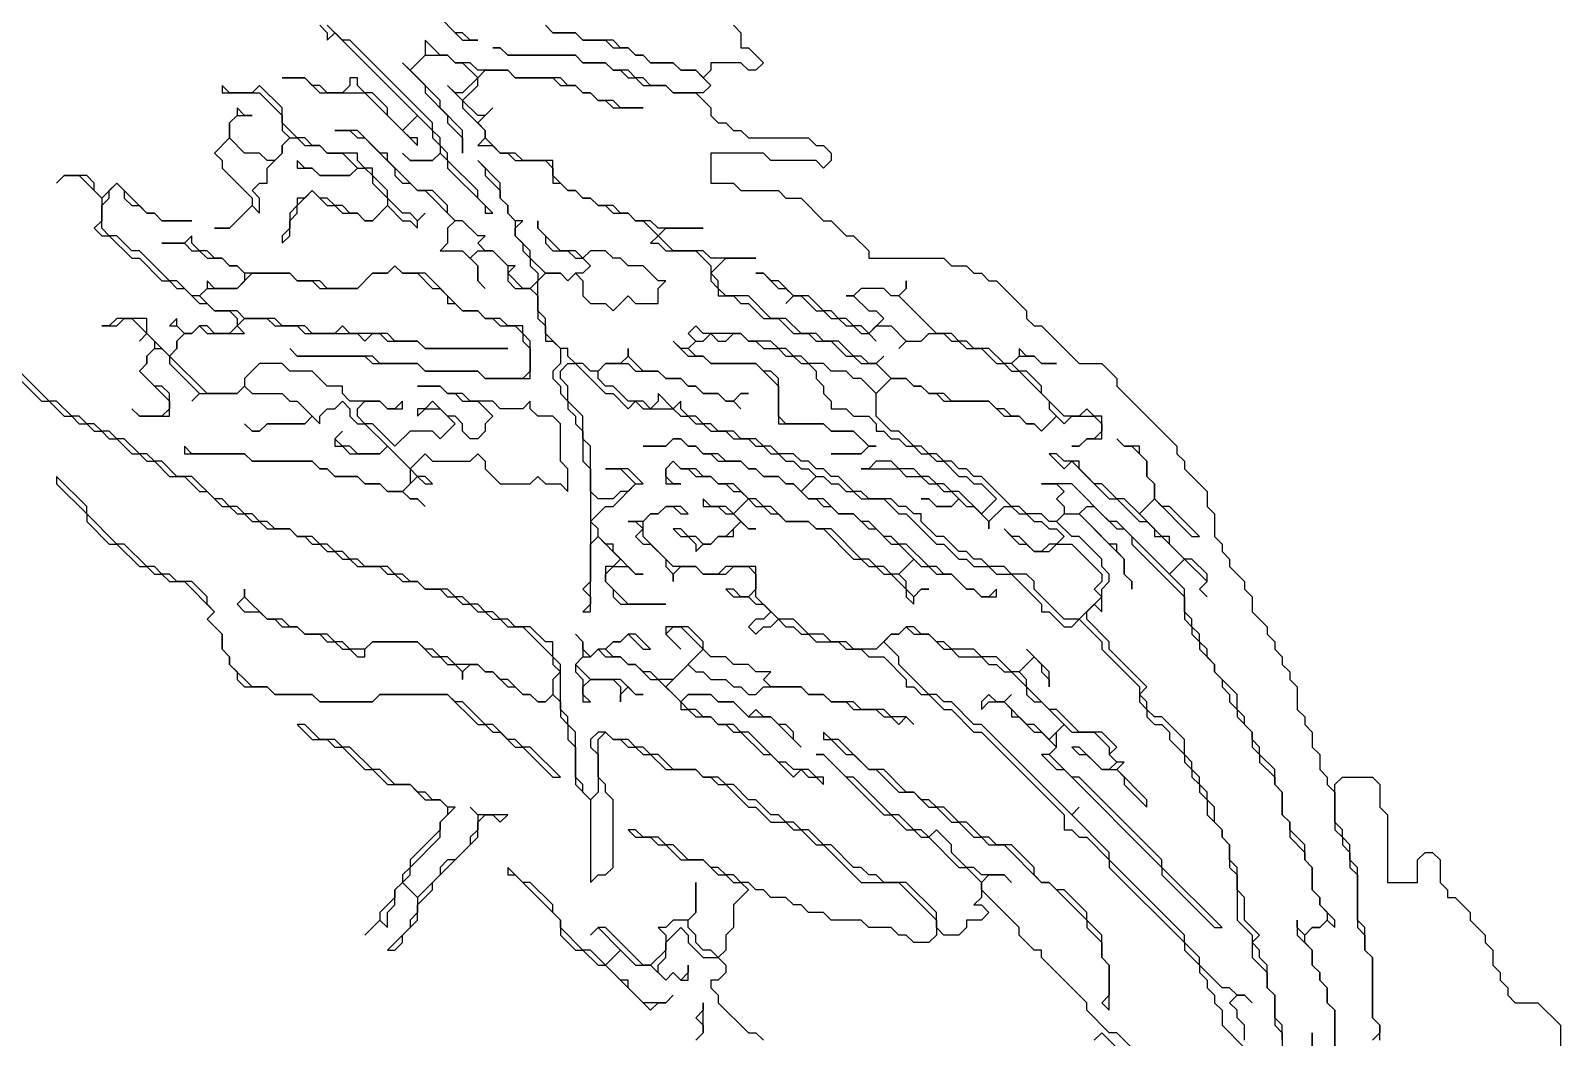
# Model space of a CAD drawing. Header units: metres. Extents: x 0 to 500, y 0 to 703.
# Drawn here: x 322.44 to 347.88, y 425.55 to 442.29 of the extents above; entities that cross this region are included whole.
import ezdxf

# ---------------------------------------------------------------- set-up
doc = ezdxf.new("R2010")
doc.units = ezdxf.units.M

msp = doc.modelspace()

# ---------------------------------------------------------------- linework, layer by layer
for points in [[(327.25, 442.375), (327.375, 442.25), (327.375, 442.125), (327.5, 442.25), (328.875, 440.875), (328.625, 440.625), (328.375, 440.875), (328.375, 441), (328.125, 441.25), (328, 441.25), (327.875, 441.375), (327.875, 441.5), (327.75, 441.5), (327.75, 441.375), (327.625, 441.25), (327.375, 441.25), (327.25, 441.375), (327.125, 441.375), (327, 441.5), (326.625, 441.5), (327, 441.5), (327.25, 441.25), (328, 441.25), (328.875, 440.375), (328.875, 440.5), (328.75, 440.5), (328.625, 440.625), (328.875, 440.875), (329.125, 440.625), (329.125, 440.5), (329.25, 440.375), (329.25, 440.25), (329.125, 440.125), (328.75, 440.125), (328.625, 440.25), (328.75, 440.125), (329.125, 440.125), (329.25, 440.25), (329.375, 440.125), (329.375, 440), (330, 439.375), (330, 439.25), (330.125, 439.25), (329.875, 439.5), (329.875, 439.625), (329.375, 440.125), (329.375, 440.25), (329.25, 440.375), (329.25, 440.5), (329.125, 440.625), (329.125, 440.75), (327.75, 442.125), (327.625, 442.125), (327.375, 442.375)], [(329.375, 442.375), (329.625, 442.125), (329.875, 442.125), (329.75, 442.125), (329.625, 442.25), (329.5, 442.25), (329.25, 442.5)], [(331, 442.375), (331.125, 442.25), (331.5, 442.25), (331.625, 442.125), (332, 442.125), (332.125, 442), (332.375, 442), (332.5, 441.875), (332.625, 441.875), (332.75, 441.75), (333.125, 441.75), (333.25, 441.625), (333.5, 441.625), (333.75, 441.375), (333.625, 441.25), (333.125, 441.25), (333, 441.375), (332.75, 441.375), (332.625, 441.5), (332.5, 441.5), (332.375, 441.625), (332.125, 441.625), (332, 441.75), (331.625, 441.75), (331.5, 441.875), (330.375, 441.875), (330.25, 442), (330.125, 442), (330.25, 442), (330.375, 441.875), (331.5, 441.875), (331.625, 441.75), (332, 441.75), (332.125, 441.625), (332.25, 441.625), (332.375, 441.5), (332.5, 441.5), (332.625, 441.375), (333, 441.375), (333.125, 441.25), (333.5, 441.25), (333.75, 441), (333.75, 440.875), (333.875, 440.75), (334, 440.75), (334.125, 440.625), (334.25, 440.625), (334.375, 440.5), (335.375, 440.5), (335.5, 440.375), (335.625, 440.375), (335.75, 440.25), (335.75, 440.125), (335.625, 440), (335.5, 440.125), (334.75, 440.125), (334.625, 440.25), (333.75, 440.25), (333.75, 439.75), (334.125, 439.75), (334.25, 439.625), (334.875, 439.625), (335, 439.5), (335.25, 439.5), (335.625, 439.125), (335.75, 439.125), (336, 438.875), (336.125, 438.875), (336.375, 438.625), (336.375, 438.5), (337.625, 438.5), (337.75, 438.375), (338, 438.375), (338.125, 438.25), (338.25, 438.25), (338.375, 438.125), (338.5, 438.125), (339, 437.625), (339, 437.5), (339.125, 437.375), (339.25, 437.375), (339.875, 436.75), (340.25, 436.75), (340.5, 436.5), (340.5, 436.375), (341.5, 435.375), (341.5, 435.25), (341.625, 435.125), (341.625, 435), (342, 434.625), (342, 434.375), (342.125, 434.25), (342.125, 433.875), (342.25, 433.75), (342.25, 433.625), (342.375, 433.5), (342.375, 433.375), (342.625, 433.125), (342.625, 433), (342.75, 432.875), (342.75, 432.625), (343, 432.375), (343, 432.25), (343.125, 432.125), (343.125, 432), (343.25, 431.875), (343.25, 431.75), (343.375, 431.625), (343.375, 431.5), (343.5, 431.375), (343.5, 431), (343.625, 430.875), (343.625, 430.75), (343.75, 430.625), (343.75, 430.375), (343.875, 430.25), (343.875, 430), (344, 429.875), (344, 429.75), (344.125, 429.625), (344.125, 429), (344.25, 428.875), (344.25, 428.75), (344.375, 428.625), (344.375, 428.375), (344.5, 428.25), (344.5, 427.375), (344.625, 427.25), (344.625, 427), (344.75, 426.875), (344.75, 425.875), (344.875, 425.75), (344.875, 425.625), (344.75, 425.5)], [(334.125, 442.375), (334.25, 442.25), (334.25, 442), (334.375, 442), (334.625, 441.75), (334.5, 441.625), (334.375, 441.625), (334.25, 441.75), (333.75, 441.75), (333.75, 441.625), (333.625, 441.5), (333.5, 441.625), (333.25, 441.625), (333.125, 441.75), (332.75, 441.75), (332.625, 441.875), (332.5, 441.875), (332.375, 442), (332.25, 442), (332.125, 442.125), (331.625, 442.125), (331.5, 442.25), (331.125, 442.25), (331, 442.375)], [(344.125, 423.25), (344.125, 426), (344, 426.125), (344, 426.375), (343.875, 426.5), (343.875, 426.625), (343.75, 426.75), (343.75, 427), (343.625, 427.125), (343.625, 427.25), (343.75, 427.375), (343.875, 427.375), (344, 427.5), (344.125, 427.375), (344.125, 427.5), (343.875, 427.75), (343.875, 427.875), (343.75, 428), (343.75, 428.375), (343.625, 428.5), (343.625, 428.75), (343.375, 429), (343.375, 429.125), (343.25, 429.25), (343.25, 429.625), (343.125, 429.75), (343.125, 430), (342.875, 430.25), (342.875, 430.375), (342.75, 430.5), (342.75, 430.625), (342.625, 430.75), (342.625, 430.875), (342.5, 431), (342.5, 431.25), (342.125, 431.625), (342.125, 431.75), (342, 431.875), (342, 432), (341.875, 432.125), (341.875, 432.25), (341.75, 432.375), (341.75, 432.5), (341.625, 432.625), (341.625, 433), (341.375, 433.25), (341.625, 433.5), (342, 433.125), (341.875, 433), (342, 432.875), (341.875, 433), (342, 433.125), (342, 433.25), (341.75, 433.5), (341.625, 433.5), (341.375, 433.75), (341.375, 433.875), (341.25, 433.875), (340.875, 434.25), (341.125, 434.5), (341.75, 433.875), (341.875, 433.875), (341.375, 434.375), (341.25, 434.375), (341.125, 434.5), (341.125, 434.75), (341, 434.875), (341, 435.125), (340.875, 435.25), (340.875, 435.375), (340.625, 435.375), (340.5, 435.5), (340.625, 435.375), (340.75, 435.375), (341, 435.125), (341, 434.875), (341.125, 434.75), (341.125, 434.5), (340.875, 434.25), (340.625, 434.5), (340.5, 434.5), (340.25, 434.75), (340.125, 434.75), (339.875, 435), (339.875, 435.125), (339.625, 435.125), (339.5, 435.25), (339.375, 435.25), (339.625, 435), (339.75, 435.125), (340.375, 434.5), (340.5, 434.5), (340.875, 434.125), (341, 434.125), (341.125, 434), (341.125, 433.875), (341.25, 433.875), (341.625, 433.5), (341.375, 433.25), (340.5, 434.125), (340.375, 434.125), (339.75, 434.75), (339.25, 434.75), (339.5, 434.75), (339.625, 434.625), (339.5, 434.5), (339.625, 434.375), (339.625, 434.25), (339.5, 434.125), (339.375, 434.125), (339.25, 434.25), (339, 434.25), (338.875, 434.375), (338.75, 434.375), (338.25, 434.875), (338.125, 434.875), (338, 435), (337.875, 435), (337.75, 435.125), (337.625, 435.125), (337.5, 435.25), (337.375, 435.25), (337.25, 435.375), (337.125, 435.375), (336.875, 435.625), (336.75, 435.625), (336.5, 435.875), (336.5, 436.25), (336.75, 436.5), (337, 436.5), (337.125, 436.375), (337.25, 436.375), (337.375, 436.25), (337.5, 436.25), (337.625, 436.125), (338.375, 436.125), (338.625, 435.875), (338.875, 435.875), (339, 435.75), (339.125, 435.75), (339.25, 435.625), (339.5, 435.875), (339.625, 435.75), (339.75, 435.875), (340.125, 435.875), (340.25, 435.75), (340.25, 435.625), (340.125, 435.5), (340, 435.5), (339.875, 435.375), (339.75, 435.375), (339.875, 435.375), (340, 435.5), (340.25, 435.5), (340.25, 435.875), (340.125, 435.875), (340, 436), (339.875, 435.875), (339.625, 435.875), (339.25, 436.25), (339.25, 436.375), (339, 436.625), (338.875, 436.625), (338.75, 436.75), (338.875, 436.875), (339.125, 436.875), (339.25, 436.75), (339.5, 436.75), (339.25, 436.75), (339.125, 436.875), (339, 436.875), (338.875, 437), (338.875, 436.875), (338.75, 436.75), (338.625, 436.75), (338.375, 437), (338.125, 437), (338, 437.125), (337.875, 437.125), (337.75, 437.25), (337.5, 437.25), (336.875, 437.875), (337, 438), (337, 438.125), (337, 438), (336.875, 437.875), (336.75, 437.875), (336.625, 438), (336.25, 438), (336.125, 437.875), (336, 437.875), (336.125, 437.875), (336.375, 437.625), (336.5, 437.625), (336.625, 437.5), (336.375, 437.25), (336.25, 437.375), (336.125, 437.375), (336, 437.5), (335.875, 437.5), (335.75, 437.625), (335.625, 437.625), (335.375, 437.875), (335.125, 437.875), (334.875, 438.125), (334.75, 438.125), (334.625, 438.25), (334.5, 438.25), (334.625, 438.25), (334.875, 438), (335, 438), (335.125, 437.875), (335, 437.75), (335.125, 437.875), (335.25, 437.875), (335.5, 437.625), (335.625, 437.625), (335.75, 437.5), (335.875, 437.5), (336, 437.375), (336.125, 437.375), (336.25, 437.25), (336.375, 437.25), (336.5, 437.125), (336.375, 437.25), (336.5, 437.375), (336.75, 437.375), (337, 437.125), (336.875, 437), (337, 437.125), (337.25, 437.125), (337.375, 437.25), (337.625, 437.25), (337.75, 437.125), (337.875, 437.125), (338, 437), (338.25, 437), (338.5, 436.75), (338.625, 436.75), (338.75, 436.625), (338.875, 436.625), (339.375, 436.125), (339.375, 436), (339.5, 435.875), (339.25, 435.625), (339.125, 435.75), (339, 435.75), (338.875, 435.875), (338.75, 435.875), (338.625, 436), (338.5, 436), (338.375, 436.125), (337.75, 436.125), (337.625, 436.25), (337.375, 436.25), (337.25, 436.375), (337.125, 436.375), (337, 436.5), (336.75, 436.5), (336.5, 436.75), (336.625, 436.875), (336.5, 436.75), (336.375, 436.75), (336.25, 436.875), (336.125, 436.875), (335.875, 437.125), (335.625, 437.125), (335.5, 437.25), (335.25, 437.25), (335, 437.5), (334.75, 437.5), (334.375, 437.875), (334, 437.875), (333.875, 438), (333.875, 438.125), (333.75, 438.25), (334, 438.5), (334.5, 438.5), (333.75, 438.5), (333.625, 438.625), (333.125, 438.625), (332.875, 438.875), (333, 439), (333.625, 439), (332.875, 439), (332.75, 439.125), (332.5, 439.125), (332.375, 439.25), (332.25, 439.25), (332.125, 439.375), (331.875, 439.375), (331.75, 439.5), (331.625, 439.5), (331.5, 439.625), (331.375, 439.625), (331.125, 439.875), (331.125, 440.125), (330.625, 440.125), (330.5, 440.25), (330.25, 440.25), (330, 440.5), (330, 440.625), (329.875, 440.75), (330.125, 441), (330, 440.875), (329.875, 440.875), (329.625, 441.125), (329.875, 441.375), (329.875, 441.5), (330, 441.625), (330.375, 441.625), (330.5, 441.5), (331.125, 441.5), (331.25, 441.375), (331.5, 441.375), (331.625, 441.25), (331.75, 441.25), (331.875, 441.125), (332, 441.125), (332.125, 441), (332.625, 441), (332.25, 441), (332.125, 441.125), (331.875, 441.125), (331.75, 441.25), (331.625, 441.25), (331.5, 441.375), (331.375, 441.375), (331.25, 441.5), (330.5, 441.5), (330.375, 441.625), (329.875, 441.625), (329.75, 441.75), (329.5, 441.75), (329.375, 441.875), (329.25, 441.875), (329, 442.125), (329, 441.875), (328.75, 441.625), (328.625, 441.75), (329, 441.375), (329, 441.25), (329.375, 440.875), (329.375, 440.75), (329.625, 440.5), (329.625, 440.25), (329.625, 440.625), (329.25, 441), (329.25, 441.125), (328.75, 441.625), (329, 441.875), (329.375, 441.875), (329.5, 441.75), (329.625, 441.75), (329.875, 441.5), (329.625, 441.25), (329.5, 441.25), (329.375, 441.375), (329.625, 441.125), (329.625, 441), (330, 440.625), (330, 440.5), (329.875, 440.375), (330.125, 440.375), (330.25, 440.25), (330.375, 440.25), (330.5, 440.125), (331, 440.125), (331.125, 440), (331.125, 439.75), (331.25, 439.75), (331.375, 439.625), (331.5, 439.625), (331.625, 439.5), (331.75, 439.5), (331.875, 439.375), (332, 439.375), (332.125, 439.25), (332.375, 439.25), (332.5, 439.125), (332.625, 439.125), (332.875, 438.875), (332.75, 438.75), (332.875, 438.75), (333, 438.625), (333.5, 438.625), (333.75, 438.375), (333.75, 438.125), (333.875, 438), (333.875, 437.875), (334.125, 437.875), (334.25, 437.75), (334.375, 437.75), (334.625, 437.5), (334.875, 437.5), (335.125, 437.25), (335.375, 437.25), (335.5, 437.125), (335.75, 437.125), (336, 436.875), (336.125, 436.875), (336.25, 436.75), (336.5, 436.75), (336.75, 436.5), (336.5, 436.25), (336.25, 436.5), (336.125, 436.5), (336, 436.625), (335.75, 436.625), (335.625, 436.75), (335.375, 436.75), (335.25, 436.875), (335.125, 436.875), (335, 437), (334.875, 437), (334.75, 437.125), (334.375, 437.125), (334.25, 437.25), (333.625, 437.25), (333.5, 437.375), (333.375, 437.25), (333.5, 437.125), (333.375, 437), (333.25, 437), (333.125, 437.125), (333.375, 436.875), (333.625, 436.875), (333.75, 436.75), (334.5, 436.75), (334.875, 436.375), (334.875, 435.75), (335.625, 435.75), (335.75, 435.625), (336.125, 435.625), (336.375, 435.375), (336.25, 435.25), (335.75, 435.25), (336.25, 435.25), (336.375, 435.375), (336.5, 435.375), (336.375, 435.375), (336.125, 435.625), (335.75, 435.625), (335.625, 435.75), (335, 435.75), (334.875, 435.875), (334.875, 436.5), (334.75, 436.625), (334.625, 436.625), (334.5, 436.75), (333.75, 436.75), (333.625, 436.875), (333.5, 436.875), (333.375, 437), (333.5, 437.125), (333.625, 437.125), (333.75, 437.25), (333.875, 437.125), (334, 437.125), (334.125, 437.25), (334.25, 437.25), (334.375, 437.125), (334.5, 437.125), (334.625, 437), (334.875, 437), (335, 436.875), (335.125, 436.875), (335.25, 436.75), (335.375, 436.75), (335.5, 436.625), (335.5, 436.5), (335.625, 436.375), (335.625, 436.25), (335.75, 436.125), (335.75, 436), (336, 436), (336.125, 435.875), (336.375, 435.875), (336.5, 435.75), (336.5, 435.625), (336.625, 435.625), (336.75, 435.5), (336.875, 435.5), (337, 435.375), (337.125, 435.375), (337.25, 435.25), (337.375, 435.25), (337.5, 435.125), (337.625, 435.125), (337.875, 434.875), (338, 434.875), (338.125, 434.75), (338.25, 434.75), (338.5, 434.5), (338.25, 434.25), (337.875, 434.625), (337.75, 434.625), (337.625, 434.75), (337.5, 434.75), (337.375, 434.875), (337.25, 434.875), (337.125, 435), (336.875, 435), (336.75, 435.125), (336.5, 435.125), (336.375, 435), (336.25, 435), (336.875, 435), (337, 434.875), (337.25, 434.875), (337.375, 434.75), (337.5, 434.75), (337.625, 434.625), (337.75, 434.625), (337.875, 434.5), (337.75, 434.375), (337.5, 434.375), (337.375, 434.5), (337.25, 434.5), (337.375, 434.5), (337.5, 434.375), (337.75, 434.375), (337.875, 434.5), (338, 434.375), (338.125, 434.375), (338.375, 434.125), (338.375, 434), (338.375, 434.125), (338.625, 434.375), (338.75, 434.375), (338.875, 434.25), (339, 434.25), (339.125, 434.125), (339.25, 434.125), (339.375, 434), (339.5, 434), (339.625, 433.875), (339.5, 433.75), (339.375, 433.75), (339.25, 433.625), (339.125, 433.625), (338.875, 433.875), (338.75, 433.875), (338.625, 434), (338.875, 433.75), (339, 433.75), (339.125, 433.625), (339.375, 433.625), (339.5, 433.75), (339.75, 433.75), (340.25, 433.25), (340.25, 433.125), (340.125, 433), (340.25, 432.875), (339.875, 432.5), (339.625, 432.5), (339.125, 433), (339.125, 433.125), (339, 433.25), (338.75, 433.25), (338.625, 433.375), (338.375, 433.375), (338.25, 433.5), (338.125, 433.5), (338, 433.625), (337.875, 433.625), (337.625, 433.875), (337.5, 433.875), (337.25, 434.125), (337.25, 434.25), (337.125, 434.25), (337, 434.375), (336.875, 434.375), (336.75, 434.5), (336.375, 434.5), (336.25, 434.625), (336.125, 434.625), (335.875, 434.875), (335.75, 434.875), (335.625, 435), (335.5, 435), (335.375, 435.125), (335.25, 435.125), (335.125, 435.25), (334.875, 435.25), (334.75, 435.375), (334.625, 435.375), (334.5, 435.5), (334.25, 435.5), (334.125, 435.625), (333.875, 435.625), (333.75, 435.75), (333.625, 435.75), (333.5, 435.875), (333.375, 435.875), (333.25, 436), (333.25, 436.125), (333.125, 436), (332.875, 436.25), (332.875, 436.125), (332.75, 436), (332.625, 436.125), (332.375, 436.125), (332.125, 436.375), (332, 436.375), (331.875, 436.5), (331.875, 436.625), (332, 436.75), (332.375, 436.75), (332.5, 436.625), (332.875, 436.625), (333, 436.5), (333.25, 436.5), (333.375, 436.375), (333.5, 436.375), (333.625, 436.25), (333.875, 436.25), (334, 436.125), (334.125, 436.125), (334.25, 436), (334.125, 436.125), (334.25, 436.25), (334.375, 436.25), (334.25, 436.25), (334.125, 436.125), (334, 436.125), (333.875, 436.25), (333.625, 436.25), (333.5, 436.375), (333.375, 436.375), (333.25, 436.5), (333, 436.5), (332.875, 436.625), (332.625, 436.625), (332.375, 436.875), (332.375, 437), (332.375, 436.875), (332.25, 436.75), (332, 436.75), (331.875, 436.625), (331.75, 436.625), (331.625, 436.75), (331.5, 436.75), (331.375, 436.875), (331.375, 437), (331.25, 437), (331, 437.25), (331, 437.5), (330.875, 437.625), (330.875, 438.125), (331, 438.25), (331.25, 438.25), (331.375, 438.125), (331.5, 438.25), (331.625, 438.125), (331.625, 437.875), (331.75, 437.75), (332, 437.75), (332.125, 437.625), (332.375, 437.875), (332.5, 437.75), (332.875, 437.75), (332.875, 438), (333, 438.125), (332.875, 438.125), (332.625, 438.375), (332.375, 438.375), (332.25, 438.5), (332.125, 438.5), (332, 438.625), (331.75, 438.625), (331.625, 438.5), (331.5, 438.625), (331.25, 438.625), (330.875, 439), (330.875, 439.125), (330.875, 439), (331, 438.875), (331, 438.75), (331.125, 438.625), (331.375, 438.625), (331.5, 438.5), (331.625, 438.5), (331.75, 438.375), (331.625, 438.25), (331.5, 438.25), (331.375, 438.125), (331.25, 438.25), (331, 438.25), (330.75, 438.5), (330.75, 438.625), (330.5, 438.875), (330.5, 439), (330.625, 439.125), (330.5, 439.125), (330.375, 439.25), (330.375, 439.375), (330.25, 439.5), (330.25, 439.75), (329.875, 440.125), (330, 440), (330, 439.875), (330.25, 439.625), (330.25, 439.5), (330.375, 439.375), (330.375, 439.25), (330.5, 439.125), (330.5, 438.875), (330.625, 438.75), (330.625, 438.625), (330.75, 438.5), (330.75, 438.375), (330.875, 438.25), (330.875, 438.125), (330.75, 438), (330.625, 438), (330.375, 438.25), (330.5, 438.375), (330.375, 438.375), (330.125, 438.625), (330, 438.625), (329.875, 438.75), (330, 438.875), (329.875, 438.875), (329.625, 439.125), (329.5, 439.125), (329.375, 439.25), (329.375, 439.375), (329.125, 439.625), (328.875, 439.625), (328.375, 440.125), (328.375, 440.25), (328.25, 440.25), (327.875, 440.625), (327.5, 440.625), (327.75, 440.625), (327.875, 440.5), (328, 440.5), (328.5, 440), (328.5, 439.875), (328.625, 439.75), (328.75, 439.75), (328.875, 439.625), (329, 439.625), (329.5, 439.125), (329.375, 439), (329.375, 438.75), (329.25, 438.625), (329.625, 438.625), (329.875, 438.375), (329.875, 438.125), (330, 438), (329.875, 438.125), (329.875, 438.375), (329.75, 438.5), (329.875, 438.625), (330.125, 438.625), (330.375, 438.375), (330.375, 438.125), (330.5, 438), (330.75, 438), (330.875, 437.875), (330.875, 437.5), (331, 437.375), (331, 437.125), (331.125, 437.125), (331.25, 437), (331.25, 436.75), (331.125, 436.625), (331.125, 436.5), (331.25, 436.375), (331.25, 436.25), (331.375, 436.125), (331.375, 436), (331.5, 435.875), (331.5, 435.75), (331.625, 435.625), (331.625, 435.125), (331.75, 435), (331.75, 433.125), (331.625, 433), (331.75, 432.875), (331.75, 432.75), (331.625, 432.625), (331.75, 432.625), (331.75, 433.75), (331.875, 433.875), (332.25, 433.5), (332.125, 433.375), (332, 433.375), (332, 433.125), (332.125, 433), (332.125, 432.875), (332.25, 432.75), (333, 432.75), (332.375, 432.75), (332, 433.125), (332, 433.25), (332.125, 433.375), (332.375, 433.375), (332.5, 433.25), (332.625, 433.25), (332.5, 433.25), (332.125, 433.625), (332.125, 433.75), (332, 433.75), (331.875, 433.875), (331.875, 434), (331.75, 434.125), (332, 434.375), (332.125, 434.375), (332.5, 434.75), (332.625, 434.75), (332.375, 435), (332, 435), (332.25, 435), (332.5, 434.75), (332.375, 434.625), (332.25, 434.625), (332.125, 434.5), (331.875, 434.5), (331.75, 434.625), (331.75, 435.375), (331.625, 435.5), (331.625, 435.875), (331.375, 436.125), (331.375, 436.375), (331.25, 436.5), (331.25, 436.625), (331.375, 436.75), (331.5, 436.75), (332, 436.25), (332.125, 436.25), (332.375, 436), (332.5, 436.125), (332.625, 436), (333.125, 436), (333.25, 435.875), (333.375, 435.875), (333.5, 435.75), (333.625, 435.75), (333.75, 435.625), (334, 435.625), (334.125, 435.5), (334.375, 435.5), (334.5, 435.375), (334.625, 435.375), (334.75, 435.25), (334.875, 435.25), (335, 435.125), (335.125, 435.125), (335.25, 435), (335.375, 435), (335.5, 434.875), (335.25, 434.625), (335.125, 434.75), (335, 434.75), (334.875, 434.875), (334.625, 434.875), (334.5, 435), (334.375, 435), (334.25, 435.125), (334, 435.125), (333.875, 435.25), (333.625, 435.25), (333.5, 435.375), (333.375, 435.375), (333.25, 435.5), (333.125, 435.5), (333, 435.375), (332.625, 435.375), (333, 435.375), (333.125, 435.5), (333.25, 435.5), (333.375, 435.375), (333.5, 435.375), (333.625, 435.25), (333.75, 435.25), (333.875, 435.125), (334.25, 435.125), (334.375, 435), (334.5, 435), (334.625, 434.875), (334.875, 434.875), (335, 434.75), (335.125, 434.75), (335.375, 434.5), (335.5, 434.5), (335.625, 434.375), (335.75, 434.375), (335.875, 434.25), (336.125, 434.25), (336.375, 434), (336.5, 434), (336.75, 433.75), (336.875, 433.75), (337.125, 433.5), (336.875, 433.25), (336.75, 433.25), (336.625, 433.375), (336.5, 433.375), (336.375, 433.5), (336.25, 433.5), (335.75, 434), (335.5, 434), (335.375, 434.125), (335, 434.125), (334.75, 434.375), (334.625, 434.375), (334.5, 434.5), (334.375, 434.5), (334.125, 434.75), (333.875, 434.75), (333.75, 434.875), (333.625, 434.875), (333.5, 435), (333.25, 435), (333.125, 435.125), (333, 435), (333, 434.75), (333.25, 434.75), (333.125, 434.75), (333, 434.875), (333, 435), (333.125, 435.125), (333.25, 435), (333.375, 435), (333.5, 434.875), (333.75, 434.875), (333.875, 434.75), (334, 434.75), (334.125, 434.625), (334.25, 434.625), (334.375, 434.5), (334.125, 434.25), (334, 434.375), (333.75, 434.375), (333.625, 434.5), (333.625, 434.375), (333.875, 434.375), (334, 434.25), (334.125, 434.25), (334.25, 434.125), (334, 433.875), (333.875, 433.875), (333.75, 433.75), (333.625, 433.75), (333.5, 433.875), (333.375, 433.875), (333.25, 434), (333.125, 434), (333.25, 433.875), (333.375, 433.875), (333.5, 433.75), (333.5, 433.625), (333.625, 433.75), (333.75, 433.75), (333.875, 433.875), (334.125, 433.875), (334.125, 434), (334.25, 434.125), (334.375, 434), (334.5, 434), (334.375, 434), (334.125, 434.25), (334.375, 434.5), (334.5, 434.375), (334.625, 434.375), (334.75, 434.25), (334.875, 434.25), (335, 434.125), (335.375, 434.125), (335.5, 434), (335.625, 434), (336.125, 433.5), (336.25, 433.5), (336.375, 433.375), (336.5, 433.375), (336.625, 433.25), (336.75, 433.25), (337, 433), (337, 432.875), (337.125, 432.75), (337.125, 432.875), (337.25, 433), (337.375, 433), (337.25, 433), (337.125, 432.875), (337, 433), (337, 433.125), (336.875, 433.25), (337.125, 433.5), (337.25, 433.375), (337.375, 433.375), (337.5, 433.25), (337.75, 433.25), (338, 433), (338.125, 433), (338.25, 432.875), (338.5, 432.875), (338.5, 433), (338.375, 432.875), (338.25, 432.875), (338.125, 433), (338, 433), (337.75, 433.25), (337.625, 433.25), (337.5, 433.375), (337.375, 433.375), (337, 433.75), (336.875, 433.75), (336.75, 433.875), (336.625, 433.875), (336.375, 434.125), (336.25, 434.125), (336.125, 434.25), (335.875, 434.25), (335.625, 434.5), (335.375, 434.5), (335.25, 434.625), (335.5, 434.875), (335.625, 434.875), (335.75, 434.75), (335.875, 434.75), (336, 434.625), (336.125, 434.625), (336.25, 434.5), (336.625, 434.5), (336.875, 434.25), (337, 434.25), (337.5, 433.75), (337.625, 433.75), (337.875, 433.5), (338, 433.5), (338.125, 433.375), (338.375, 433.375), (338.5, 433.25), (338.75, 433.25), (339.25, 432.75), (339.25, 432.625), (339.375, 432.625), (339.625, 432.375), (339.75, 432.375), (339.875, 432.5), (340.25, 432.125), (340.25, 432), (340.875, 431.375), (340.875, 431.125), (341, 431), (341, 430.875), (341.125, 430.75), (341.25, 430.75), (341.375, 430.625), (341.375, 430.5), (341.625, 430.25), (341.625, 430.125), (341.75, 430), (341.75, 429.875), (341.875, 429.75), (341.875, 429.625), (342, 429.5), (342, 429.25), (342.25, 429), (342.25, 428.875), (342.375, 428.75), (342.375, 428.375), (342.5, 428.25), (342.5, 427.5), (342.75, 427.25), (342.75, 426.875), (343, 426.625), (343, 426.375), (343.125, 426.25), (343.125, 425.75), (343.25, 425.625), (343.25, 424.25)], [(340.75, 425.375), (340.5, 425.625), (340.375, 425.625), (340, 426), (340, 426.125), (339.25, 426.875), (339.25, 427), (339.125, 427), (338.875, 427.25), (338.875, 427.375), (338.25, 428), (338.25, 428.125), (338.375, 428.25), (338.625, 428.25), (338.75, 428.125), (338.625, 428.25), (338.25, 428.25), (338.125, 428.375), (338, 428.375), (337.75, 428.625), (337.75, 428.75), (337.5, 429), (337.375, 428.875), (337.25, 429), (337.125, 429), (336.875, 429.25), (336.75, 429.25), (336.125, 429.875), (336, 429.875), (335.625, 430.25), (335.5, 430.25), (335.625, 430.25), (336.625, 429.25), (336.75, 429.25), (337, 429), (337.125, 429), (337.25, 428.875), (337.375, 428.875), (337.875, 428.375), (338, 428.375), (338.25, 428.125), (338.25, 427.875), (338.125, 427.75), (338.25, 427.75), (338.375, 427.625), (338.25, 427.5), (338, 427.5), (338, 427.375), (337.875, 427.25), (337.625, 427.25), (337.5, 427.375), (337.5, 427.625), (337, 428.125), (336.625, 428.125), (336.5, 428.25), (336.375, 428.25), (336.25, 428.375), (336.125, 428.375), (335.75, 428.75), (335.625, 428.75), (335.375, 429), (335.25, 429), (335.125, 429.125), (335, 429.125), (334.875, 429.25), (334.75, 429.25), (334.5, 429.5), (334.375, 429.5), (334.125, 429.75), (334, 429.75), (333.875, 429.875), (333.625, 429.875), (333.5, 430), (333.125, 430), (332.875, 430.25), (332.75, 430.25), (332.625, 430.375), (332.5, 430.375), (332.375, 430.5), (332.125, 430.5), (332, 430.625), (331.875, 430.625), (331.75, 430.5), (331.75, 430.375), (331.875, 430.25), (331.875, 429.625), (331.75, 429.5), (331.625, 429.625), (331.625, 429.75), (331.5, 429.875), (331.5, 430.625), (331.375, 430.75), (331.375, 430.875), (331.25, 431), (331.25, 431.75), (331.125, 431.875), (331.125, 432.125), (331, 432.125), (330.75, 432.375), (330.5, 432.375), (330.375, 432.5), (330.25, 432.5), (330.125, 432.625), (330, 432.625), (329.875, 432.75), (329.75, 432.75), (329.625, 432.875), (329.5, 432.875), (329.375, 433), (329, 433), (328.875, 433.125), (328.75, 433.125), (328.625, 433.25), (328.5, 433.25), (328.375, 433.375), (328, 433.375), (327.875, 433.5), (327.75, 433.5), (327.625, 433.625), (327.5, 433.625), (327.375, 433.75), (327.25, 433.75), (327.125, 433.875), (326.875, 433.875), (326.75, 434), (326.5, 434), (326.375, 434.125), (326.25, 434.125), (326.125, 434.25), (326, 434.25), (325.875, 434.375), (325.75, 434.375), (325.625, 434.5), (325.5, 434.5), (325.125, 434.875), (324.875, 434.875), (324.625, 435.125), (324.5, 435.125), (324.375, 435.25), (324.25, 435.25), (324, 435.5), (323.875, 435.5), (323.75, 435.625), (323.625, 435.625), (323.5, 435.75), (323.375, 435.75), (323.25, 435.875), (323.125, 435.875), (322.875, 436.125), (322.75, 436.125), (321.5, 437.375)], [(321.5, 437.25), (322.625, 436.125), (322.75, 436.125), (323, 435.875), (323.125, 435.875), (323.25, 435.75), (323.375, 435.75), (323.5, 435.625), (323.625, 435.625), (323.75, 435.5), (323.875, 435.5), (324.125, 435.25), (324.25, 435.25), (324.375, 435.125), (324.5, 435.125), (324.75, 434.875), (325, 434.875), (325.25, 434.625), (325.375, 434.625), (325.625, 434.375), (325.75, 434.375), (325.875, 434.25), (326, 434.25), (326.125, 434.125), (326.25, 434.125), (326.375, 434), (326.75, 434), (326.875, 433.875), (327, 433.875), (327.125, 433.75), (327.25, 433.75), (327.375, 433.625), (327.5, 433.625), (327.625, 433.5), (327.75, 433.5), (327.875, 433.375), (328.25, 433.375), (328.375, 433.25), (328.5, 433.25), (328.625, 433.125), (328.875, 433.125), (329, 433), (329.25, 433), (329.375, 432.875), (329.5, 432.875), (329.625, 432.75), (329.75, 432.75), (329.875, 432.625), (330, 432.625), (330.125, 432.5), (330.25, 432.5), (330.375, 432.375), (330.625, 432.375), (331.125, 431.875), (331.125, 431.75), (331.25, 431.625), (331.125, 431.5), (331.125, 431.25), (331, 431.125), (330.875, 431.125), (330.75, 431.25), (330.625, 431.25), (330.375, 431.5), (330.25, 431.5), (330.125, 431.625), (330, 431.625), (329.875, 431.75), (329.5, 431.75), (329.375, 431.875), (329.25, 431.875), (329.125, 432), (329, 432), (328.875, 432.125), (328.125, 432.125), (328, 432), (327.75, 432), (327.625, 432.125), (327.5, 432.125), (327.375, 432.25), (327, 432.25), (326.875, 432.375), (326.75, 432.375), (326.625, 432.5), (326.375, 432.5), (326, 432.875), (326, 433), (326, 432.875), (325.875, 432.75), (326, 432.625), (326.25, 432.625), (326.375, 432.5), (326.5, 432.5), (326.625, 432.375), (326.875, 432.375), (327, 432.25), (327.25, 432.25), (327.375, 432.125), (327.5, 432.125), (327.625, 432), (327.75, 432), (327.875, 431.875), (328, 431.875), (328, 432), (328.125, 432.125), (328.875, 432.125), (329.125, 431.875), (329.25, 431.875), (329.375, 431.75), (329.5, 431.75), (329.625, 431.625), (329.625, 431.5), (329.625, 431.625), (329.75, 431.75), (329.875, 431.75), (330, 431.625), (330.125, 431.625), (330.375, 431.375), (330.5, 431.375), (330.625, 431.25), (330.75, 431.25), (330.875, 431.125), (331, 431.125), (331.125, 431.25), (331.25, 431.125), (331.25, 430.875), (331.375, 430.75), (331.375, 430.5), (331.5, 430.375), (331.5, 429.75), (331.75, 429.5), (331.75, 428.125), (331.875, 428.25), (332, 428.25), (332.125, 428.375), (332.125, 429.5), (332, 429.625), (332, 429.75), (331.875, 429.875), (331.875, 430.5), (332, 430.625), (332.125, 430.5), (332.25, 430.5), (332.375, 430.375), (332.5, 430.375), (332.625, 430.25), (332.75, 430.25), (333, 430), (333.5, 430), (333.625, 429.875), (333.75, 429.875), (333.875, 429.75), (334, 429.75), (334.375, 429.375), (334.5, 429.375), (334.75, 429.125), (335, 429.125), (335.125, 429), (335.25, 429), (335.5, 428.75), (335.625, 428.75), (336.25, 428.125), (336.875, 428.125), (337.5, 427.5), (337.5, 427.25), (337.375, 427.125), (337.125, 427.125), (337, 427.25), (336.875, 427.25), (336.75, 427.375), (336.375, 427.375), (336.25, 427.5), (335.75, 427.5), (335.625, 427.625), (335.375, 427.625), (335.25, 427.75), (335.125, 427.75), (335, 427.875), (334.75, 427.875), (334.625, 428), (334.5, 428), (334.375, 428.125), (334.25, 428.125), (334.125, 428.25), (334, 428.25), (333.875, 428.375), (333.75, 428.375), (333.625, 428.5), (333.375, 428.5), (333.125, 428.75), (333, 428.75), (332.875, 428.875), (332.625, 428.875), (332.5, 429), (332.375, 429), (332.5, 428.875), (332.75, 428.875), (332.875, 428.75), (333, 428.75), (333.25, 428.5), (333.625, 428.5), (333.875, 428.25), (334, 428.25), (334.125, 428.125), (334.25, 428.125), (334.375, 428), (334.125, 427.75), (334.125, 427.375), (334, 427.25), (334, 427), (333.875, 426.875), (333.75, 427), (333.625, 427), (333.5, 427.125), (333.5, 427.25), (333.375, 427.375), (333.375, 427.5), (333.5, 427.625), (333.5, 428.125), (333.5, 427.625), (333.375, 427.5), (333.125, 427.5), (333, 427.375), (332.875, 427.375), (333, 427.25), (333, 427), (332.75, 426.75), (332.625, 426.75), (332, 427.375), (331.875, 427.375), (331.75, 427.25), (331.875, 427.375), (332.25, 427), (332, 426.75), (331.75, 427), (331.625, 427), (331.25, 427.375), (331.25, 427.5), (331.125, 427.625), (331.125, 427.75), (330.75, 428.125), (330.625, 428.125), (330.375, 428.375), (330.375, 428.25), (330.5, 428.25), (331.25, 427.5), (331.25, 427.25), (331.5, 427), (331.625, 427), (331.875, 426.75), (332, 426.75), (332.75, 426), (332.875, 426.125), (333, 426.125), (333.125, 426.25), (333, 426.125), (332.625, 426.125), (332.375, 426.375), (332.375, 426.5), (332.25, 426.5), (332, 426.75), (332.25, 427), (332.5, 426.75), (332.75, 426.75), (333, 426.5), (333.125, 426.625), (333.25, 426.5), (333.375, 426.5), (333.375, 426.75), (333.375, 426.625), (333.25, 426.5), (333.125, 426.625), (333, 426.5), (332.875, 426.625), (332.875, 426.75), (333, 426.875), (333, 427.125), (333.25, 427.375), (333.375, 427.25), (333.375, 427.125), (333.625, 426.875), (333.875, 426.875), (334, 426.75), (334, 426.625), (333.875, 426.5), (333.75, 426.5), (333.75, 426.375), (333.875, 426.25), (333.875, 426.125), (334.375, 425.625), (334.5, 425.625), (334.625, 425.5)], [(342.625, 425.5), (342.625, 425.75), (342.5, 425.875), (342.5, 426), (342.375, 426.125), (342.5, 426.25), (342.625, 426.25), (342.75, 426.125), (342.625, 426.25), (342.5, 426.25), (342.375, 426.375), (342.25, 426.375), (341.875, 426.75), (341.875, 426.875), (341.625, 427.125), (341.625, 427.25), (340.375, 428.5), (340.375, 428.625), (339.75, 429.25), (339.875, 429.375), (339.75, 429.25), (338.25, 430.75), (338.125, 430.75), (337.75, 431.125), (337.625, 431.125), (337.5, 431.25), (337.375, 431.25), (336.875, 431.75), (336.875, 431.875), (336.625, 432.125), (336.75, 432.25), (336.875, 432.25), (337, 432.375), (337.125, 432.25), (337.375, 432.25), (337.625, 432), (337.75, 432), (337.875, 431.875), (338.25, 431.875), (338.375, 431.75), (338.5, 431.75), (338.625, 431.625), (338.75, 431.625), (339, 431.375), (339, 431.25), (339.125, 431.125), (339.25, 431.125), (339.625, 430.75), (339.375, 430.5), (339.125, 430.75), (339, 430.75), (338.625, 431.125), (338.75, 431.25), (338.625, 431.125), (338.5, 431.125), (338.375, 431.25), (338.25, 431.125), (338.25, 431), (338.375, 431.125), (338.625, 431.125), (338.75, 431), (338.75, 430.875), (338.875, 430.875), (339.125, 430.625), (339.25, 430.625), (339.5, 430.375), (339.375, 430.25), (339.25, 430.25), (339.5, 430), (339.625, 430), (341.25, 428.375), (341.25, 428.25), (342.125, 427.375), (342.25, 427.375), (341.25, 428.375), (341.25, 428.5), (339.875, 429.875), (339.75, 429.875), (339.375, 430.25), (339.5, 430.375), (339.5, 430.625), (339.625, 430.75), (339.75, 430.625), (340.125, 430.625), (340.375, 430.375), (340.375, 430.25), (340.5, 430.125), (340.375, 430), (340.25, 430), (339.875, 430.375), (339.75, 430.375), (339.875, 430.25), (340, 430.25), (340.25, 430), (340.5, 430), (340.625, 429.875), (340.625, 429.75), (341, 429.375), (341, 429.5), (340.5, 430), (340.625, 430.125), (340.5, 430.125), (340.375, 430.25), (340.5, 430.375), (340.25, 430.625), (339.875, 430.625), (339.5, 431), (339.375, 431), (339, 431.375), (339, 431.5), (338.875, 431.625), (339.125, 431.875), (339.25, 431.75), (339.25, 431.625), (339.375, 431.5), (339.375, 431.375), (339.375, 431.625), (339, 432), (339.125, 431.875), (338.875, 431.625), (338.75, 431.625), (338.5, 431.875), (338.25, 431.875), (338.125, 432), (337.75, 432), (337.625, 432.125), (337.5, 432.125), (337.375, 432.25), (337.25, 432.25), (337.125, 432.375), (337, 432.375), (336.875, 432.25), (336.75, 432.25), (336.5, 432), (336.125, 432), (336, 432.125), (335.75, 432.125), (335.625, 432.25), (335.375, 432.25), (335.125, 432.5), (334.875, 432.5), (334.5, 432.875), (334.5, 433.375), (334, 433.375), (333.875, 433.25), (333.625, 433.25), (333.5, 433.375), (333.125, 433.375), (332.625, 433.875), (332.625, 434.125), (332.75, 434.25), (332.875, 434.25), (333, 434.375), (333.125, 434.375), (333.25, 434.25), (333.375, 434.25), (333.25, 434.375), (333, 434.375), (332.875, 434.25), (332.75, 434.25), (332.625, 434.125), (332.375, 434.125), (332.5, 434.125), (332.625, 434), (332.5, 433.875), (332.625, 433.75), (332.75, 433.75), (333, 433.5), (333, 433.375), (333.125, 433.25), (333.125, 433.125), (333.125, 433.25), (333.25, 433.375), (333.5, 433.375), (333.625, 433.25), (334, 433.25), (334.125, 433.375), (334.375, 433.375), (334.5, 433.25), (334.5, 433), (334.375, 432.875), (334.25, 432.875), (334.125, 433), (334, 433), (334.125, 432.875), (334.375, 432.875), (334.5, 432.75), (334.625, 432.75), (334.75, 432.625), (334.625, 432.5), (334.5, 432.5), (334.375, 432.375), (334.5, 432.25), (334.625, 432.375), (334.75, 432.375), (334.875, 432.5), (335, 432.375), (335.125, 432.375), (335.25, 432.25), (335.375, 432.25), (335.5, 432.125), (335.875, 432.125), (336, 432), (336.25, 432), (336.375, 431.875), (336.625, 431.875), (337, 431.5), (337, 431.375), (337.125, 431.375), (337.25, 431.25), (337.375, 431.25), (337.625, 431), (337.75, 431), (338.125, 430.625), (338.25, 430.625), (339.625, 429.25), (339.625, 429), (339.75, 429), (339.875, 428.875), (340, 428.875), (340.375, 428.5), (340.375, 428.375), (341.625, 427.125), (341.625, 427), (341.875, 426.75), (341.875, 426.625), (342, 426.5), (342, 426.375), (342.125, 426.25), (342.125, 426.125), (342.25, 426), (342.25, 425.75), (342.625, 425.375)], [(343.25, 425.5), (343.25, 425.75), (343.125, 425.875), (343.125, 426.25), (343, 426.375), (343, 426.75), (342.875, 426.875), (342.875, 427), (342.75, 427.125), (342.875, 427.25), (342.625, 427.5), (342.625, 427.875), (342.5, 428), (342.5, 428.375), (342.375, 428.5), (342.375, 428.75), (342.25, 428.875), (342.25, 429), (342.125, 429.125), (342.125, 429.375), (342, 429.5), (342, 429.625), (341.875, 429.75), (341.875, 429.875), (341.75, 430), (341.75, 430.125), (341.625, 430.25), (341.625, 430.5), (341.25, 430.875), (341.125, 430.875), (341, 431), (341, 431.125), (340.875, 431.25), (341, 431.375), (340.375, 432), (340.375, 432.125), (340, 432.5), (340, 432.625), (340.125, 432.75), (340.25, 432.625), (340.25, 433), (340.375, 433.125), (340.375, 433.25), (340.25, 433.375), (340.25, 433.5), (339.875, 433.875), (339.75, 433.875), (339.5, 434.125), (339.625, 434.25), (339.875, 434.25), (340.625, 433.5), (340.625, 433.25), (340.75, 433.125), (340.75, 433), (340.75, 433.125), (340.625, 433.25), (340.625, 433.5), (340.5, 433.625), (340.5, 433.75), (340.375, 433.75), (339.875, 434.25), (340, 434.375), (340.125, 434.375), (340.5, 434), (340.625, 434), (340.75, 433.875), (340.75, 433.75), (341.625, 432.875), (341.625, 432.5), (341.75, 432.375), (341.75, 432.25), (341.875, 432.125), (341.875, 432), (342.125, 431.75), (342.125, 431.625), (342.25, 431.5), (342.25, 431.375), (342.375, 431.25), (342.375, 431.125), (342.5, 431), (342.5, 430.875), (342.75, 430.625), (342.75, 430.375), (342.875, 430.25), (342.875, 430.125), (343.125, 429.875), (343.125, 429.75), (343.25, 429.625), (343.25, 429.25), (343.375, 429.125), (343.375, 428.875), (343.625, 428.625), (343.625, 428.5), (343.75, 428.375), (343.75, 428), (343.875, 427.875), (343.875, 427.75), (344, 427.625), (344, 427.5), (343.875, 427.375), (343.75, 427.375), (343.625, 427.25), (343.5, 427.375), (343.5, 427.5), (343.5, 427.25), (343.75, 427), (343.75, 426.75), (343.875, 426.625), (343.875, 426.5), (344, 426.375), (344, 426.125), (344.125, 426), (344.125, 422.875)], [(344.875, 425.5), (344.875, 425.75), (344.75, 425.875), (344.75, 426.875), (344.625, 427), (344.625, 427.375), (344.5, 427.5), (344.5, 428.375), (344.375, 428.5), (344.375, 428.75), (344.25, 428.875), (344.25, 429), (344.125, 429.125), (344.125, 429.75), (344.25, 429.875), (344.75, 429.875), (344.875, 429.75), (344.875, 429.375), (345, 429.25), (345, 428.125), (345.5, 428.125), (345.5, 428.5), (345.625, 428.625), (345.75, 428.625), (345.875, 428.5), (345.875, 428.125), (346, 428), (346, 427.875), (346.125, 427.875), (346.375, 427.625), (346.375, 427.5), (346.625, 427.25), (346.625, 427.125), (346.75, 427), (346.75, 426.75), (346.875, 426.625), (346.875, 426.5), (347, 426.375), (347, 426.25), (347.125, 426.125), (347.5, 426.125), (347.875, 425.75), (347.875, 425.25)], [(333.5, 425.5), (333.625, 425.625), (333.625, 426.125), (333.625, 426), (333.5, 425.875), (333.625, 425.75), (333.625, 425.625), (333.5, 425.5)], [(340.125, 425.5), (340.25, 425.625), (340.875, 425)], [(343.75, 425.25), (343.75, 425.625), (343.75, 425.25)]]:
    msp.add_lwpolyline(points)
for points in [[(325.625, 441.375), (325.625, 441.25), (326.25, 441.25), (326.625, 440.875), (326.625, 440.625), (326.75, 440.5), (326.625, 440.375), (326.625, 440.25), (326.5, 440.125), (326.375, 440.125), (326.25, 440.25), (326, 440.25), (325.75, 440.5), (325.75, 440.75), (325.875, 440.875), (326.125, 440.875), (326, 440.875), (325.875, 441), (325.875, 440.875), (325.75, 440.75), (325.75, 440.5), (325.5, 440.25), (325.625, 440.125), (325.625, 440), (326.125, 439.5), (326.125, 439.375), (325.75, 439), (325.5, 439), (325.75, 439), (326.125, 439.375), (326.25, 439.25), (326.25, 439.5), (326.125, 439.625), (326.25, 439.75), (326.375, 439.75), (326.375, 440), (326.625, 440.25), (326.625, 440.375), (326.75, 440.5), (326.875, 440.5), (327, 440.375), (327.25, 440.375), (327.375, 440.25), (327.625, 440.25), (327.875, 440), (327.75, 439.875), (327.25, 439.875), (327.125, 440), (327, 440), (326.875, 440.125), (326.875, 440), (327.125, 440), (327.25, 439.875), (327.75, 439.875), (327.875, 440), (328, 440), (328.125, 439.875), (328.125, 439.75), (328.375, 439.5), (328.375, 439.375), (328.125, 439.125), (328, 439.125), (327.875, 439.25), (327.75, 439.25), (327.625, 439.375), (327.5, 439.375), (327.375, 439.5), (327.25, 439.5), (327.125, 439.625), (327, 439.5), (326.875, 439.5), (326.875, 439.375), (326.75, 439.25), (326.75, 439), (326.625, 438.875), (326.625, 438.75), (326.75, 438.875), (326.75, 439.125), (326.875, 439.25), (326.875, 439.375), (327.125, 439.625), (327.375, 439.375), (327.5, 439.375), (327.625, 439.25), (327.875, 439.25), (328, 439.125), (328.125, 439.125), (328.375, 439.375), (328.625, 439.125), (328.75, 439.125), (328.875, 439), (328.875, 439.125), (329, 439.25), (328.875, 439.125), (328.75, 439.25), (328.625, 439.25), (328.375, 439.5), (328.375, 439.625), (328.125, 439.875), (328.125, 440), (328, 440), (327.875, 440.125), (327.875, 440.25), (327.375, 440.25), (327.25, 440.375), (327.125, 440.375), (327, 440.5), (326.875, 440.5), (326.625, 440.75), (326.625, 441), (326.25, 441.375), (326.125, 441.25), (325.75, 441.25)], [(323, 439.875), (322.875, 439.75), (323, 439.875), (323.25, 439.875), (323.625, 439.5), (323.625, 439.125), (323.5, 439), (323.625, 438.875), (323.75, 438.875), (324.125, 438.5), (324.25, 438.5), (324.625, 438.125), (324.75, 438.125), (324.875, 438), (325, 438), (325.25, 437.75), (325.375, 437.75), (325.5, 437.625), (325.75, 437.625), (325.875, 437.5), (325.875, 437.375), (325.75, 437.25), (325.5, 437.25), (325.375, 437.375), (325.25, 437.375), (325.125, 437.25), (325, 437.25), (324.875, 437.375), (324.875, 437.5), (324.75, 437.375), (324.875, 437.375), (325, 437.25), (324.875, 437.125), (324.875, 437), (324.75, 436.875), (324.375, 437.25), (324.375, 437.5), (323.875, 437.5), (323.75, 437.375), (323.625, 437.375), (323.875, 437.375), (324, 437.5), (324.125, 437.5), (324.375, 437.25), (324.25, 437.125), (324.375, 437.25), (324.5, 437.125), (324.5, 437), (324.375, 436.875), (324.375, 436.75), (324.25, 436.625), (324.75, 436.125), (324.75, 436), (324.625, 435.875), (324.25, 435.875), (324.125, 436), (324.25, 435.875), (324.75, 435.875), (324.75, 436.25), (324.625, 436.375), (324.5, 436.375), (324.25, 436.625), (324.375, 436.75), (324.375, 436.875), (324.5, 437), (324.625, 437), (324.75, 436.875), (324.75, 436.75), (325.25, 436.25), (325.125, 436.125), (325.25, 436.25), (325.875, 436.25), (326, 436.375), (326.125, 436.25), (326.625, 436.25), (326.75, 436.125), (326.875, 436.125), (327.125, 435.875), (327, 435.75), (326.375, 435.75), (326.25, 435.625), (326.125, 435.625), (326, 435.75), (326.125, 435.625), (326.25, 435.625), (326.375, 435.75), (327, 435.75), (327.125, 435.875), (327.25, 435.75), (327.25, 435.875), (327.375, 436), (327.5, 436), (327.625, 436.125), (327.75, 436), (327.75, 435.875), (327.875, 435.75), (328, 435.75), (328.375, 435.375), (328.25, 435.25), (327.875, 435.25), (327.75, 435.375), (327.625, 435.375), (327.5, 435.5), (327.625, 435.625), (327.5, 435.5), (327.5, 435.375), (327.625, 435.375), (327.75, 435.25), (328.25, 435.25), (328.375, 435.375), (328.75, 435), (328.75, 434.75), (328.625, 434.625), (328.375, 434.625), (328.25, 434.75), (328, 434.75), (327.875, 434.875), (327.5, 434.875), (327.375, 435), (327.25, 435), (327.125, 435.125), (326.125, 435.125), (326, 435.25), (325.125, 435.25), (325, 435.375), (325, 435.25), (326, 435.25), (326.125, 435.125), (327.125, 435.125), (327.25, 435), (327.375, 435), (327.5, 434.875), (327.875, 434.875), (328, 434.75), (328.25, 434.75), (328.375, 434.625), (328.625, 434.625), (328.75, 434.5), (328.875, 434.5), (329, 434.375), (328.875, 434.5), (328.75, 434.5), (328.625, 434.625), (328.875, 434.875), (329, 434.75), (329.125, 434.75), (329, 434.875), (328.875, 434.875), (328.75, 435), (329, 435.25), (329.125, 435.125), (329.75, 435.125), (329.875, 435.25), (330, 435.125), (330, 435), (330.25, 434.75), (330.75, 434.75), (330.875, 434.875), (331, 434.75), (331.25, 434.75), (331.375, 434.625), (331.375, 435), (331.25, 435.125), (331.25, 435.75), (331.125, 435.875), (330.875, 435.875), (330.75, 436), (330.75, 436.125), (330.625, 436), (330.25, 436), (330.125, 436.125), (329.75, 436.125), (329.625, 436.25), (329.375, 436.25), (329.25, 436.375), (328.875, 436.375), (329.25, 436.375), (329.375, 436.25), (329.5, 436.25), (329.625, 436.125), (329.875, 436.125), (330.125, 435.875), (330, 435.75), (330, 435.625), (329.875, 435.5), (329.75, 435.5), (329.625, 435.625), (329.625, 435.75), (329.5, 435.875), (329.375, 435.875), (329.125, 436.125), (329, 436), (328.875, 436), (328.875, 435.875), (329, 436), (329.25, 436), (329.5, 435.75), (329.25, 435.5), (329.125, 435.625), (328.75, 435.625), (328.5, 435.375), (328.125, 435.75), (328, 435.75), (327.875, 435.875), (327.875, 436), (328, 436.125), (328.25, 436.125), (328.375, 436), (328.625, 436), (328.625, 436.125), (328.5, 436), (328.375, 436), (328.25, 436.125), (327.75, 436.125), (327.625, 436.25), (327.625, 436.375), (327.375, 436.375), (327.125, 436.625), (326.75, 436.625), (326.625, 436.75), (326.25, 436.75), (326, 436.5), (326, 436.375), (325.875, 436.25), (325.375, 436.25), (324.75, 436.875), (324.875, 437), (324.875, 437.125), (325, 437.25), (325.125, 437.25), (325.25, 437.375), (325.375, 437.25), (326, 437.25), (325.875, 437.375), (326, 437.5), (326.375, 437.5), (326.5, 437.375), (326.875, 437.375), (327, 437.25), (327.875, 437.25), (328, 437.125), (328.125, 437.25), (328.25, 437.25), (328.375, 437.125), (328.875, 437.125), (329, 437), (330.375, 437), (329, 437), (328.875, 437.125), (328.5, 437.125), (328.375, 437.25), (327.75, 437.25), (327.625, 437.375), (327.5, 437.25), (327.125, 437.25), (327, 437.375), (326.625, 437.375), (326.5, 437.5), (326, 437.5), (325.875, 437.625), (325.5, 437.625), (325.25, 437.875), (325.375, 438), (325.875, 438), (326.125, 438.25), (326.75, 438.25), (326.875, 438.125), (327.125, 438.125), (327.25, 438), (327.875, 438), (328.125, 438.25), (328.375, 438.25), (328.5, 438.375), (328.625, 438.25), (328.875, 438.25), (329.125, 438), (329.25, 438), (329.375, 437.875), (329.375, 437.75), (329.5, 437.75), (329.625, 437.625), (329.875, 437.625), (330, 437.5), (330.125, 437.5), (330.25, 437.375), (330.5, 437.375), (330.625, 437.25), (330.625, 437.125), (330.75, 437), (330.75, 436.625), (330.625, 436.5), (330, 436.5), (329.875, 436.625), (329, 436.625), (328.875, 436.75), (328.25, 436.75), (328.125, 436.875), (326.875, 436.875), (326.75, 437), (326.875, 436.875), (328, 436.875), (328.125, 436.75), (328.875, 436.75), (329, 436.625), (329.875, 436.625), (330, 436.5), (330.75, 436.5), (330.75, 437.125), (330.625, 437.25), (330.625, 437.375), (330.375, 437.375), (330.25, 437.5), (330, 437.5), (329.875, 437.625), (329.625, 437.625), (329, 438.25), (328.625, 438.25), (328.5, 438.375), (328.375, 438.25), (328.125, 438.25), (327.875, 438), (327.375, 438), (327.25, 438.125), (326.875, 438.125), (326.75, 438.25), (326, 438.25), (325.875, 438.375), (325.75, 438.375), (325.625, 438.5), (325.5, 438.5), (325.375, 438.625), (325.25, 438.625), (325.125, 438.75), (325.125, 438.875), (325, 438.75), (324.625, 438.75), (325, 438.75), (325.125, 438.625), (325.25, 438.625), (325.375, 438.5), (325.625, 438.5), (325.75, 438.375), (325.875, 438.375), (326, 438.25), (326, 438.125), (325.875, 438), (325.5, 438), (325.375, 438.125), (325.375, 438), (325.25, 437.875), (325.125, 437.875), (324.875, 438.125), (324.75, 438.125), (324.25, 438.625), (324.125, 438.625), (323.875, 438.875), (323.75, 438.875), (323.625, 439), (323.625, 439.375), (323.75, 439.5), (323.75, 439.625), (323.875, 439.75), (324, 439.625), (324, 439.5), (324.125, 439.375), (324.25, 439.375), (324.375, 439.25), (324.5, 439.25), (324.625, 439.125), (325.125, 439.125), (324.625, 439.125), (324.5, 439.25), (324.375, 439.25), (323.875, 439.75), (323.625, 439.5), (323.5, 439.625), (323.5, 439.75), (323.375, 439.875)], [(322.875, 434.875), (322.875, 434.75), (323.375, 434.25), (323.375, 434.125), (323.75, 433.75), (323.875, 433.75), (324.25, 433.375), (324.375, 433.375), (324.5, 433.25), (324.625, 433.25), (324.75, 433.125), (325, 433.125), (325.5, 432.625), (325.375, 432.5), (325.625, 432.25), (325.625, 432), (325.75, 431.875), (325.75, 431.75), (325.875, 431.625), (325.875, 431.5), (326, 431.375), (326.375, 431.375), (326.5, 431.25), (327.125, 431.25), (327.25, 431.125), (328.125, 431.125), (328.25, 431.25), (329.375, 431.25), (329.875, 430.75), (330, 430.75), (330.125, 430.625), (330.25, 430.625), (330.5, 430.375), (330.625, 430.375), (331.125, 429.875), (331.25, 429.875), (330.75, 430.375), (330.625, 430.375), (330.5, 430.5), (330.375, 430.5), (330.125, 430.75), (330, 430.75), (329.625, 431.125), (329.5, 431.125), (329.375, 431.25), (328.25, 431.25), (328.125, 431.125), (327.25, 431.125), (327.125, 431.25), (326.5, 431.25), (326.375, 431.375), (326.125, 431.375), (325.75, 431.75), (325.75, 431.875), (325.625, 432), (325.625, 432.25), (325.375, 432.5), (325.5, 432.625), (325.375, 432.75), (325.375, 432.875), (325.125, 433.125), (324.875, 433.125), (324.75, 433.25), (324.625, 433.25), (324.5, 433.375), (324.375, 433.375), (324, 433.75), (323.875, 433.75), (323.375, 434.25), (323.375, 434.375)], [(333, 432.375), (333, 432.25), (333.25, 432), (333, 432.25), (333.125, 432.375), (333.25, 432.375), (333.625, 432), (333.125, 431.5), (332.875, 431.5), (332.75, 431.625), (332.625, 431.625), (332.5, 431.75), (332.375, 431.75), (332.25, 431.875), (332.125, 431.875), (332, 432), (332.125, 432.125), (332.25, 432.125), (332.375, 432.25), (332.625, 432), (332.75, 432), (332.5, 432.25), (332.375, 432.25), (332.25, 432.125), (332.125, 432.125), (332, 432), (331.875, 432), (331.75, 431.875), (331.625, 432), (331.625, 432.125), (331.5, 432.25), (331.625, 432.125), (331.625, 431.875), (331.5, 431.75), (331.5, 431.625), (331.625, 431.5), (331.625, 431.125), (331.75, 431.125), (331.625, 431.25), (331.625, 431.375), (331.75, 431.5), (332.125, 431.5), (332.25, 431.375), (332.25, 431.125), (332.25, 431.25), (332.375, 431.375), (332.5, 431.25), (332.625, 431.25), (332.5, 431.25), (332.25, 431.5), (331.75, 431.5), (331.5, 431.75), (331.625, 431.875), (331.75, 431.875), (331.875, 432), (332, 431.875), (332.25, 431.875), (332.375, 431.75), (332.5, 431.75), (332.75, 431.5), (332.875, 431.5), (333.25, 431.125), (333.25, 431), (333.375, 431), (333.5, 430.875), (333.75, 430.875), (333.875, 430.75), (334, 430.75), (334.125, 430.625), (334.25, 430.625), (334.625, 430.25), (334.75, 430.25), (335.125, 429.875), (335.25, 430), (335.375, 429.875), (335.5, 429.875), (335.625, 429.75), (335.625, 429.875), (335.5, 429.875), (335.375, 430), (335.125, 430), (335, 430.125), (334.875, 430.125), (334.375, 430.625), (334.25, 430.625), (334.125, 430.75), (333.875, 430.75), (333.75, 430.875), (333.625, 430.875), (333.5, 431), (333.375, 431), (333.25, 431.125), (333.375, 431.25), (333.75, 431.25), (333.875, 431.125), (334.125, 431.125), (334.375, 430.875), (334.75, 430.875), (335.25, 430.375), (335.125, 430.5), (335.125, 430.625), (335, 430.75), (334.875, 430.75), (334.75, 430.875), (334.625, 430.875), (334.5, 431), (334.375, 430.875), (334.125, 431.125), (333.875, 431.125), (333.75, 431.25), (333.375, 431.25), (333.25, 431.125), (333, 431.375), (333.375, 431.75), (333.5, 431.625), (333.625, 431.625), (333.75, 431.5), (334, 431.5), (334.125, 431.375), (334.25, 431.375), (334.375, 431.25), (334.5, 431.25), (334.625, 431.375), (335.25, 431.375), (335.375, 431.25), (335.625, 431.25), (335.75, 431.125), (336, 431.125), (336.125, 431), (336.5, 431), (336.625, 430.875), (336.75, 430.875), (336.875, 430.75), (337, 430.875), (337.125, 430.75), (337, 430.875), (336.75, 430.875), (336.625, 431), (336.25, 431), (336.125, 431.125), (335.75, 431.125), (335.625, 431.25), (335.375, 431.25), (335.25, 431.375), (334.75, 431.375), (334.625, 431.5), (334.75, 431.625), (334.5, 431.625), (334.375, 431.75), (334.125, 431.75), (334, 431.875), (333.75, 431.875), (333.625, 432), (333.625, 432.125), (333.375, 432.375)], [(326.875, 430.75), (327.125, 430.5), (327.375, 430.5), (327.5, 430.375), (327.625, 430.375), (328, 430), (328.125, 430), (328.375, 429.75), (328.75, 429.75), (329, 429.5), (329.25, 429.5), (329.375, 429.375), (329.375, 429.25), (329.25, 429.125), (329.25, 429), (328.75, 428.5), (328.75, 428.375), (328.625, 428.25), (328.625, 428.125), (328.5, 428), (328.5, 427.875), (328.25, 427.625), (328.25, 427.5), (328, 427.25), (328.25, 427.5), (328.375, 427.375), (328.375, 427.625), (328.5, 427.75), (328.5, 428), (328.625, 428.125), (328.875, 427.875), (328.875, 427.625), (328.75, 427.5), (328.75, 427.375), (328.375, 427), (328.5, 427), (328.625, 427.125), (328.625, 427.25), (328.875, 427.5), (328.875, 427.75), (329.125, 428), (329.125, 428.125), (329.875, 428.875), (329.875, 429.125), (330, 429.25), (330.125, 429.25), (330.25, 429.125), (330.375, 429.25), (329.875, 429.25), (329.75, 429.375), (329.875, 429.25), (329.875, 429), (329.75, 428.875), (329.75, 428.75), (329.5, 428.5), (329.375, 428.5), (329.25, 428.375), (329.25, 428.25), (328.875, 427.875), (328.625, 428.125), (328.75, 428.25), (328.75, 428.375), (329.25, 428.875), (329.25, 429.125), (329.5, 429.375), (329.375, 429.375), (329.25, 429.5), (329.125, 429.5), (329, 429.625), (328.875, 429.625), (328.75, 429.75), (328.5, 429.75), (328.25, 430), (328.125, 430), (327.75, 430.375), (327.625, 430.375), (327.5, 430.5), (327.25, 430.5), (327, 430.75)], [(335.625, 430.625), (335.625, 430.5), (335.75, 430.5), (336, 430.25), (336.125, 430.25), (336.375, 430), (336.5, 430), (336.875, 429.625), (337.125, 429.625), (337.375, 429.375), (337.5, 429.375), (337.75, 429.125), (337.875, 429.125), (338.125, 428.875), (338.25, 428.875), (338.375, 428.75), (338.625, 428.75), (339.25, 428.125), (339.375, 428.125), (340, 427.5), (340, 427.375), (340.25, 427.125), (340.25, 426.875), (340.375, 426.75), (340.375, 426.25), (340.25, 426.125), (340.375, 426), (340.375, 426.75), (340.25, 426.875), (340.25, 427.25), (340, 427.5), (340, 427.625), (339.625, 428), (339.5, 428), (339.375, 428.125), (339.25, 428.125), (339.125, 428.25), (339.125, 428.375), (338.75, 428.75), (338.5, 428.75), (338.375, 428.875), (338.25, 428.875), (338, 429.125), (337.875, 429.125), (337.625, 429.375), (337.5, 429.375), (337.375, 429.5), (337.25, 429.5), (337.125, 429.625), (337, 429.625), (336.625, 430), (336.375, 430), (335.875, 430.5), (335.75, 430.5)]]:
    msp.add_lwpolyline(points, close=True)

doc.saveas('drawing.dxf')
